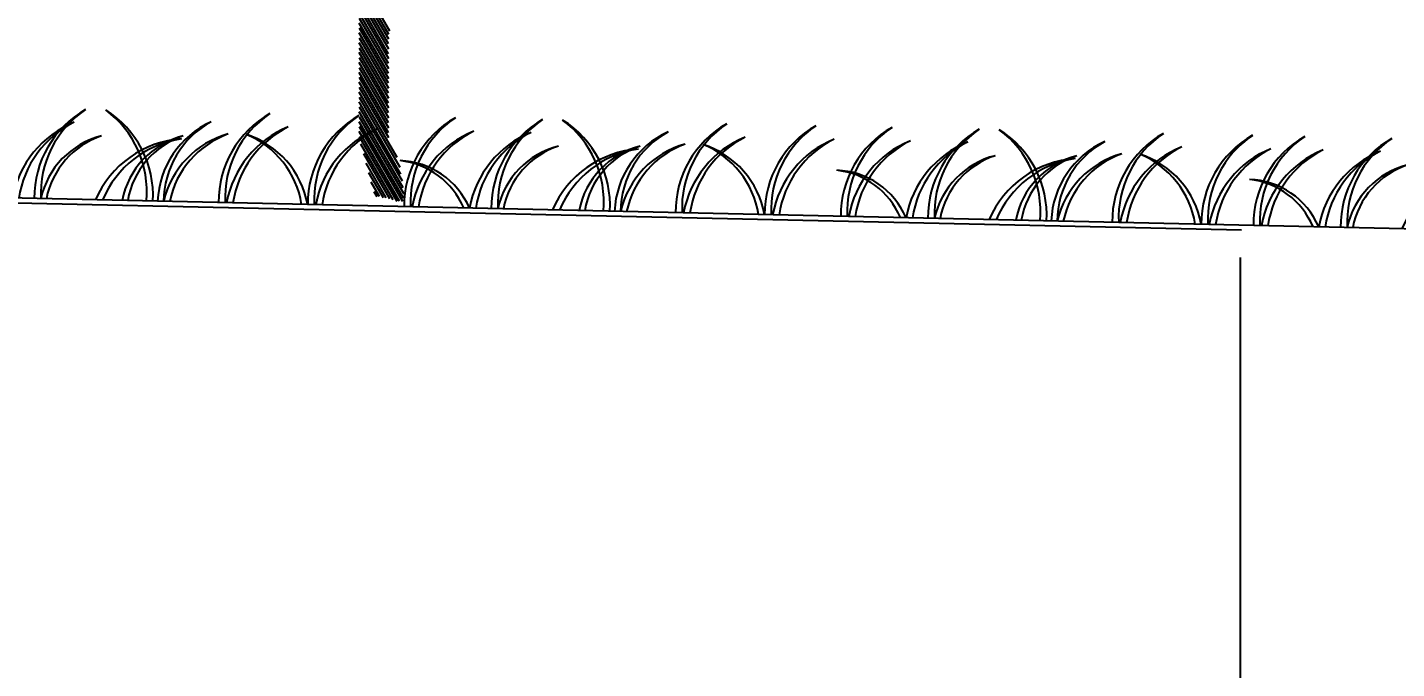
# Model space of a CAD drawing. Header units: millimetres. Extents: x 3633 to 4629, y 3430 to 3787.
# Drawn here: x 4451.75 to 4468.66, y 3459.76 to 3467.68 of the extents above; entities that cross this region are included whole.
import ezdxf

# ---------------------------------------------------------------- set-up
doc = ezdxf.new("R2010")
doc.units = ezdxf.units.MM
doc.styles.add('СПДС', font='isocpeur.ttf')
doc.dimstyles.new('СПДС', dxfattribs={"dimtxt": 1.25, "dimasz": 0.75, "dimexe": 0.3, "dimexo": 0.2, "dimgap": 0.3, "dimtad": 1, "dimrnd": 0.05, "dimzin": 1, "dimtxsty": 'СПДС', "dimblk": 'ARCHTICK', "dimcen": 0.6, "dimclrd": 7, "dimclre": 7, "dimclrt": 7, "dimazin": 0, "dimtfac": 1, "dimtmove": 1, "dimatfit": 3, "dimldrblk": 'OBLIQUE', "dimfxl": 1, "dimlwd": -1, "dimlwe": -1, "dimarcsym": 0})

# ---------------------------------------------------------------- blocks, each defined once
blk = doc.blocks.new('grass')
at = {"color": 0}
for centre, radius, start, end in [((283.4, 7.6), 250.6, 120.9153, 181.7436), ((299.1, 17.8), 250.6, 125.1975, 184.082), ((498.8, 7.6), 250.6, 120.9153, 181.7436), ((514.5, 17.8), 250.6, 125.1975, 184.082), ((290.9, 7.6), 250.6, 358.2564, 59.0847), ((275.2, 17.8), 250.6, 355.918, 54.8025), ((953.9, 7.6), 250.6, 120.9153, 181.7436), ((969.6, 17.8), 250.6, 125.1975, 184.082), ((1174, 7.6), 250.6, 120.9153, 181.7436), ((1189.7, 17.8), 250.6, 125.1975, 184.082), ((300.2, -39.5), 250.6, 113.3716, 170.93), ((317.1, -31.4), 250.6, 117.6539, 172.7928), ((441.8, -39.5), 250.6, 113.3716, 170.93), ((458.7, -31.4), 250.6, 117.6539, 172.7928), ((778.4, -4.1), 225.6, 115.7068, 178.9593), ((793.3, 3.8), 225.6, 119.989, 180.9593), ((788.6, -45.9), 225.6, 106.7576, 168.2484), ((804.6, -40.5), 225.6, 111.0398, 169.6613), ((970.7, -39.5), 250.6, 113.3716, 170.93), ((987.6, -31.4), 250.6, 117.6539, 172.7928), ((702.6, -45.9), 225.6, 11.7516, 73.2424), ((686.6, -40.5), 225.6, 10.3387, 68.9602), ((1190.7, -39.5), 250.6, 113.3716, 170.93), ((1207.6, -31.4), 250.6, 117.6539, 172.7928), ((465.3, -38.9), 204.5, 105.3788, 169.0232), ((479.8, -34.3), 204.5, 109.661, 170.3333), ((631.6, -94.2), 250.6, 95.3506, 157.9162), ((650.1, -91.8), 250.6, 99.6328, 158.5173), ((666.7, -34.5), 204.5, 105.3788, 170.2977), ((681.3, -29.9), 204.5, 109.661, 171.6027), ((18.2, -79.9), 193.4, 24.414, 89.3231), ((3.8, -79.2), 193.4, 24.1831, 85.0409)]:
    blk.add_arc(centre, radius, start, end, dxfattribs=at)
blk = doc.blocks.new('_ArchTick')
at = {"color": 0, "linetype": 'ByBlock', "const_width": 0.15}
blk.add_lwpolyline([(-0.5, -0.5), (0.5, 0.5)], dxfattribs=at)
blk = doc.blocks.new('*D274')
at = {"color": 7, "transparency": 16777216}
for p, q in [((4466.725, 3464.84), (4466.725, 3446.424)), ((4530.993, 3450.553), (4530.993, 3446.424)), ((4530.993, 3447.024), (4466.725, 3447.024))]:
    blk.add_line(p, q, dxfattribs=at)
at = {"layer": 'Defpoints', "color": 0, "transparency": 16777216}
for p in [(4466.725, 3465.24), (4530.993, 3450.953), (4466.725, 3447.024)]:
    blk.add_point(p, dxfattribs=at)
at = {"color": 7, "transparency": 16777216, "xscale": 1.5, "yscale": 1.5, "zscale": 1.5, "rotation": 180}
blk.add_blockref('_ArchTick', (4466.725, 3447.024), dxfattribs=at)
at = {"color": 7, "transparency": 16777216, "xscale": 1.5, "yscale": 1.5, "zscale": 1.5}
blk.add_blockref('_ArchTick', (4530.993, 3447.024), dxfattribs=at)
at = {"color": 7, "transparency": 16777216, "insert": (4498.859, 3449.124), "char_height": 2.5, "attachment_point": 5, "style": 'СПДС'}
blk.add_mtext('0,00-37,50', dxfattribs=at)
blk = doc.blocks.new('_Oblique')
at = {"color": 0, "linetype": 'ByBlock', "lineweight": -2}
blk.add_line((-0.5, -0.5), (0.5, 0.5), dxfattribs=at)
blk = doc.blocks.new('*D275')
at = {"color": 7, "transparency": 16777216}
for p, q in [((4439.482, 3465.385), (4439.482, 3446.424)), ((4466.732, 3457.885), (4466.732, 3446.424)), ((4466.732, 3447.024), (4439.482, 3447.024))]:
    blk.add_line(p, q, dxfattribs=at)
at = {"layer": 'Defpoints', "color": 0, "transparency": 16777216}
for p in [(4439.482, 3465.785), (4466.732, 3458.285), (4439.482, 3447.024)]:
    blk.add_point(p, dxfattribs=at)
at = {"color": 7, "transparency": 16777216, "xscale": 1.5, "yscale": 1.5, "zscale": 1.5, "rotation": 180}
blk.add_blockref('_ArchTick', (4439.482, 3447.024), dxfattribs=at)
at = {"color": 7, "transparency": 16777216, "xscale": 1.5, "yscale": 1.5, "zscale": 1.5}
blk.add_blockref('_ArchTick', (4466.732, 3447.024), dxfattribs=at)
at = {"color": 7, "transparency": 16777216, "insert": (4453.107, 3449.124), "char_height": 2.5, "attachment_point": 5, "style": 'СПДС'}
blk.add_mtext('5,45', dxfattribs=at)
blk = doc.blocks.new('z_3')
at = {"color": 0}
blk.add_line((-364.65, 1158.7), (-124.55, 743.25), dxfattribs=at)
for points in [[(-306.2, 1707.55), (-116.9, 1379.75)], [(-336.7, 1598.3), (-124.55, 1231.1)], [(-124.55, 1271.75), (-329.1, 1624.95)], [(-321.45, 1652.9), (-124.55, 1312.45)], [(-120.7, 1348), (-313.85, 1680.9)], [(-364.65, 1483.95), (-124.55, 1068.5)], [(-124.55, 1109.15), (-359.55, 1515.7)], [(-351.95, 1542.4), (-124.55, 1149.8)], [(-124.55, 1190.45), (-344.3, 1570.35)], [(-124.55, 1027.85), (-364.65, 1443.3)], [(-364.65, 1402.65), (-124.55, 987.2)], [(-124.55, 946.55), (-364.65, 1362)], [(-364.65, 1321.3), (-124.55, 905.85)], [(-124.55, 865.2), (-364.65, 1280.65)], [(-364.65, 1240), (-124.55, 824.55)], [(-124.55, 783.9), (-364.65, 1199.35)], [(-124.55, 702.6), (-364.65, 1118.05)], [(-364.65, 1077.4), (-124.55, 661.95)], [(-124.55, 621.3), (-364.65, 1036.75)], [(-364.65, 996.1), (-124.55, 580.6)], [(-124.55, 539.95), (-364.65, 955.4)], [(-364.65, 914.75), (-124.55, 499.3)], [(-52.1, 334.15), (-364.65, 874.1)], [(-364.65, 833.45), (-30.5, 255.35)], [(-21.6, 198.2), (-364.65, 792.8)], [(-364.65, 752.15), (-12.7, 142.3)], [(-2.55, 86.4), (-364.65, 711.5)], [(-364.65, 670.85), (2.5, 36.85)], [(0, 0), (-364.65, 630.15)], [(-364.65, 589.5), (-8.9, -25.4)], [(-33.05, -25.4), (-364.65, 548.85)], [(-364.65, 508.2), (-55.9, -25.4)], [(-86.4, -12.7), (-351.95, 445.95)], [(-330.35, 367.2), (-115.65, -2.55)], [(-143.6, 3.8), (-308.75, 289.7)], [(-287.15, 210.9), (-167.7, 6.35)], [(-196.95, 15.25), (-265.55, 133.4)], [(-243.95, 54.65), (-221.1, 15.25)]]:
    blk.add_lwpolyline(points, dxfattribs=at)

msp = doc.modelspace()

# ---------------------------------------------------------------- linework, layer by layer
at = {"color": 0}
for points in [[(4439.481, 3465.785), (4466.743, 3465.181)], [(4439.628, 3465.844), (4486.925, 3464.795)]]:
    msp.add_lwpolyline(points, dxfattribs=at)

# ---------------------------------------------------------------- block references
at = {"color": 0, "xscale": 0.0015, "yscale": 0.0015, "zscale": 0.0015}
msp.add_blockref('z_3', (4456.397, 3465.573), dxfattribs=at)
at = {"color": 0, "xscale": 0.005, "yscale": 0.005, "zscale": 0.005, "rotation": 358.7318169497224}
for p in [(4450.597, 3465.597), (4456.239, 3465.472), (4461.63, 3465.353), (4466.725, 3465.24)]:
    msp.add_blockref('grass', p, dxfattribs=at)

# ---------------------------------------------------------------- dimensions: what is measured, and where the dimension line sits
at = {"color": 0}
dim = msp.add_linear_dim(base=(4439.482, 3447.024), p1=(4466.732, 3458.285), p2=(4439.482, 3465.785), angle=180, dimstyle='СПДС', override={"dimscale": 2, "dimlfac": 0.2}, dxfattribs=at)
dim.commit()
dim.dimension.update_dxf_attribs({"geometry": '*D275', "text_midpoint": (4453.107, 3449.124)})
dim = msp.add_linear_dim(base=(4466.725, 3447.024), p1=(4530.993, 3450.953), p2=(4466.725, 3465.24), angle=180, text='0,00-37,50', dimstyle='СПДС', override={"dimscale": 2, "dimlfac": 0.2}, dxfattribs=at)
dim.commit()
dim.dimension.update_dxf_attribs({"geometry": '*D274', "text_midpoint": (4498.859, 3449.124)})

doc.saveas('drawing.dxf')
